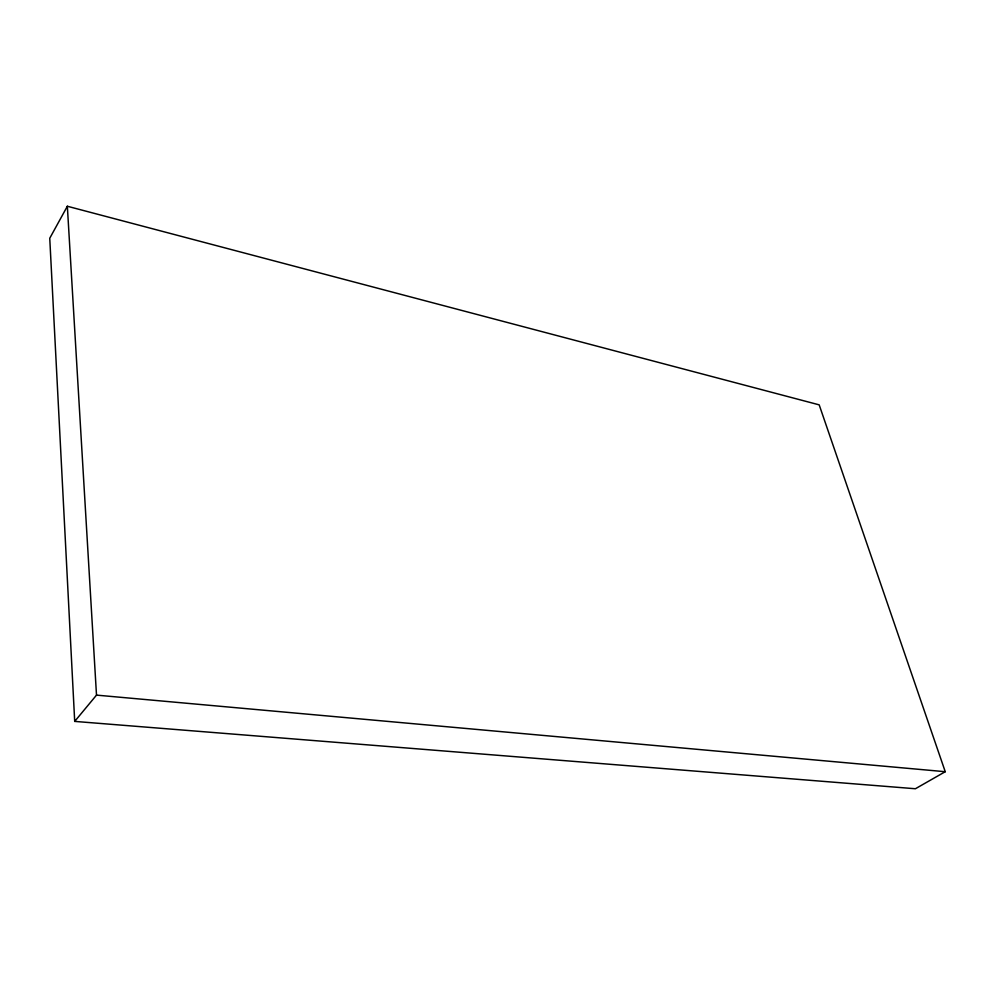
<?xml version="1.0" encoding="UTF-8"?>
<svg xmlns="http://www.w3.org/2000/svg" width="995" height="995" viewBox="0 0 995 995"><rect width="100%" height="100%" fill="white"/><g stroke="black" fill="none" stroke-linecap="round" stroke-linejoin="round"><path stroke-width="1.49" d="M67.349 206.251L49.75 238.253L74.7 721.4L915.4 788.749L945.25 771.71L819.183 404.853L67.349 206.251L96.503 695.119L74.7 721.4M96.503 695.119L945.25 771.71"/></g></svg>
